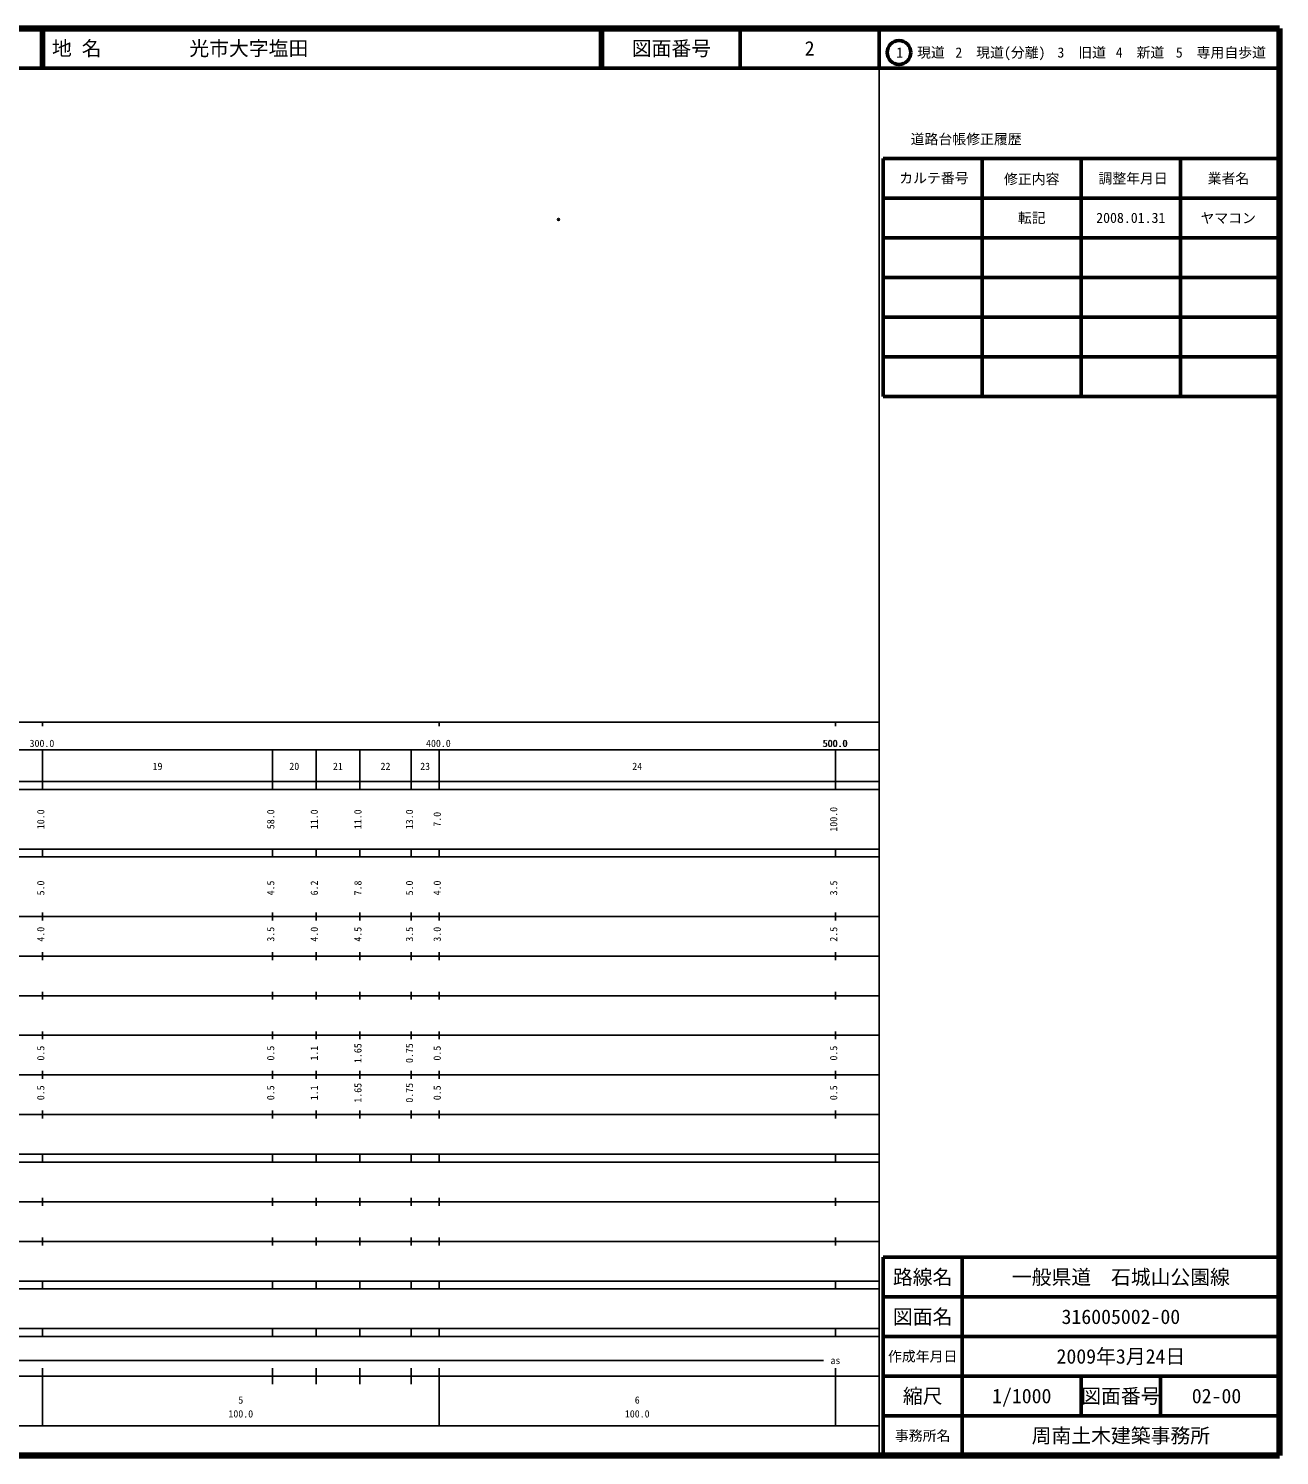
# Model space of a CAD drawing. Units: millimetres on the paper. Extents: x 40 to 680, y 20 to 380.
# Drawn here: x 364.5 to 680, y 20 to 380 of the extents above; entities that cross this region are included whole.
import ezdxf
from ezdxf.enums import TextEntityAlignment as Align

# ---------------------------------------------------------------- set-up
doc = ezdxf.new("R2010")
doc.units = ezdxf.units.MM
doc.header["$PDMODE"] = 32
doc.header["$PDSIZE"] = 0.5
doc.layers.add('M-OTRS', color=6, linetype='Continuous')
doc.layers.add('M-TTL-TXT', color=7, linetype='Continuous')
for name, color, linetype, lineweight in [('M-TTL', 2, 'Continuous', 140), ('M-TTL-BAND', 7, 'Continuous', 25), ('M-TTL-FRAM', 2, 'Continuous', 50), ('M-TTL-LINE', 7, 'Continuous', 50)]:
    doc.layers.add(name, color=color, linetype=linetype, lineweight=lineweight)
doc.styles.add('ＭＳ ゴシック', font='')
doc.styles.get('ＭＳ ゴシック').set_extended_font_data('MS Gothic')

msp = doc.modelspace()

# ---------------------------------------------------------------- linework, layer by layer
at = {"layer": 'M-OTRS'}
msp.add_point((498.139, 331.833), dxfattribs=at)
at = {"layer": 'M-TTL'}
for p, q in [((680, 380), (40, 380)), ((680, 20), (680, 380)), ((40, 20), (680, 20))]:
    msp.add_line(p, q, dxfattribs=at)
at = {"layer": 'M-TTL-BAND'}
for p, q in [((579, 20), (579, 370)), ((40, 205), (579, 205)), ((368, 205), (368, 204)), ((468, 205), (468, 204)), ((568, 205), (568, 204)), ((68, 198), (579, 198)), ((368, 188), (368, 198)), ((426, 188), (426, 198)), ((437, 188), (437, 198)), ((448, 188), (448, 198)), ((461, 188), (461, 198)), ((468, 188), (468, 198)), ((568, 188), (568, 198)), ((40, 190), (579, 190)), ((40, 188), (579, 188)), ((40, 173), (579, 173)), ((368, 171), (368, 173)), ((426, 171), (426, 173)), ((437, 171), (437, 173)), ((448, 171), (448, 173)), ((461, 171), (461, 173)), ((468, 171), (468, 173)), ((568, 171), (568, 173)), ((40, 171), (579, 171)), ((40, 156), (579, 156)), ((368, 155), (368, 157)), ((426, 155), (426, 157)), ((437, 155), (437, 157)), ((448, 155), (448, 157)), ((461, 155), (461, 157)), ((468, 155), (468, 157)), ((568, 155), (568, 157)), ((46, 146), (579, 146)), ((368, 145), (368, 147)), ((426, 145), (426, 147)), ((437, 145), (437, 147)), ((448, 145), (448, 147)), ((461, 145), (461, 147)), ((468, 145), (468, 147)), ((568, 145), (568, 147)), ((368, 135), (368, 137)), ((426, 135), (426, 137)), ((437, 135), (437, 137)), ((448, 135), (448, 137)), ((461, 135), (461, 137)), ((468, 135), (468, 137)), ((568, 135), (568, 137)), ((52, 136), (579, 136)), ((46, 126), (579, 126)), ((368, 125), (368, 127)), ((426, 125), (426, 127)), ((437, 125), (437, 127)), ((448, 125), (448, 127)), ((461, 125), (461, 127)), ((468, 125), (468, 127)), ((568, 125), (568, 127)), ((52, 116), (579, 116)), ((368, 115), (368, 117)), ((426, 115), (426, 117)), ((437, 115), (437, 117)), ((448, 115), (448, 117)), ((461, 115), (461, 117)), ((468, 115), (468, 117)), ((568, 115), (568, 117)), ((46, 106), (579, 106)), ((368, 105), (368, 107)), ((426, 105), (426, 107)), ((437, 105), (437, 107)), ((448, 105), (448, 107)), ((461, 105), (461, 107)), ((468, 105), (468, 107)), ((568, 105), (568, 107)), ((40, 96), (579, 96)), ((40, 94), (579, 94)), ((368, 94), (368, 96)), ((426, 94), (426, 96)), ((437, 94), (437, 96)), ((448, 94), (448, 96)), ((461, 94), (461, 96)), ((468, 94), (468, 96)), ((568, 94), (568, 96)), ((49, 84), (579, 84)), ((368, 83), (368, 85)), ((426, 83), (426, 85)), ((437, 83), (437, 85)), ((448, 83), (448, 85)), ((461, 83), (461, 85)), ((468, 83), (468, 85)), ((568, 83), (568, 85)), ((40, 74), (579, 74)), ((368, 73), (368, 75)), ((426, 73), (426, 75)), ((437, 73), (437, 75)), ((448, 73), (448, 75)), ((461, 73), (461, 75)), ((468, 73), (468, 75)), ((568, 73), (568, 75)), ((40, 64), (579, 64)), ((40, 62), (579, 62)), ((368, 62), (368, 64)), ((426, 62), (426, 64)), ((437, 62), (437, 64)), ((448, 62), (448, 64)), ((461, 62), (461, 64)), ((468, 62), (468, 64)), ((568, 62), (568, 64)), ((40, 52), (579, 52)), ((368, 50), (368, 52)), ((426, 50), (426, 52)), ((437, 50), (437, 52)), ((448, 50), (448, 52)), ((461, 50), (461, 52)), ((468, 50), (468, 52)), ((568, 50), (568, 52)), ((40, 50), (579, 50)), ((71, 44), (565, 44)), ((40, 40), (579, 40)), ((368, 27.5), (368, 42)), ((426, 38), (426, 42)), ((437, 38), (437, 42)), ((448, 38), (448, 42)), ((461, 38), (461, 42)), ((468, 27.5), (468, 42)), ((568, 27.5), (568, 42)), ((68, 27.5), (579, 27.5))]:
    msp.add_line(p, q, dxfattribs=at)
at = {"layer": 'M-TTL-FRAM'}
for p, q in [((580, 347.197), (580, 287.197)), ((580, 347.197), (680, 347.197)), ((580, 287.197), (680, 287.197)), ((680, 70), (580, 70)), ((580, 70), (580, 20))]:
    msp.add_line(p, q, dxfattribs=at)
at = {"layer": 'M-TTL-LINE'}
for p, q in [((367.75, 380), (367.75, 370)), ((368.25, 380), (368.25, 370)), ((508.747, 380), (508.747, 370)), ((509.247, 380), (509.247, 370)), ((543.997, 380), (543.997, 370)), ((579, 380), (579, 370)), ((40, 370), (680, 370)), ((605, 347.197), (605, 287.197)), ((630, 347.197), (630, 287.197)), ((655, 347.197), (655, 287.197)), ((580, 337.197), (680, 337.197)), ((580, 327.197), (680, 327.197)), ((580, 317.197), (680, 317.197)), ((580, 307.197), (680, 307.197)), ((580, 297.197), (680, 297.197)), ((600, 70), (600, 20)), ((680, 60), (580, 60)), ((680, 50), (580, 50)), ((680, 40), (580, 40)), ((630, 40), (630, 30)), ((650, 40), (650, 30)), ((680, 30), (580, 30))]:
    msp.add_line(p, q, dxfattribs=at)
msp.add_circle((584.031, 373.958), 3, dxfattribs=at)

# ---------------------------------------------------------------- texts
at = {"layer": 'M-TTL-BAND', "style": 'ＭＳ ゴシック'}
for s, p in [('300.0', (367.844, 198.195)), ('400.0', (467.844, 198.195)), ('500.0', (567.844, 198.195)), ('500.0', (568, 198.195)), ('19', (397, 192.405)), ('20', (431.5, 192.405)), ('21', (442.5, 192.405)), ('22', (454.5, 192.405)), ('23', (464.5, 192.405)), ('24', (518, 192.405)), ('as', (568, 42.5)), ('5', (418, 32.523)), ('6', (518, 32.523)), ('100.0', (418, 29.033)), ('100.0', (518, 29.033))]:
    msp.add_text(s, height=1.833, dxfattribs=at).set_placement(p, align=Align.BOTTOM_CENTER)
for s, p in [('10.0', (369, 180.5)), ('58.0', (427, 180.5)), ('11.0', (438, 180.5)), ('11.0', (449, 180.5)), ('13.0', (462, 180.5)), ('7.0', (469, 180.5)), ('100.0', (569, 180.5)), ('5.0', (369, 163.174)), ('4.5', (427, 163.174)), ('6.2', (438, 163.174)), ('7.8', (449, 163.174)), ('5.0', (462, 163.174)), ('4.0', (469, 163.174)), ('3.5', (569, 163.174)), ('4.0', (369, 151.5)), ('3.5', (427, 151.5)), ('4.0', (438, 151.5)), ('4.5', (449, 151.5)), ('3.5', (462, 151.5)), ('3.0', (469, 151.5)), ('2.5', (569, 151.5)), ('0.5', (369, 121.5)), ('0.5', (427, 121.5)), ('1.1', (438, 121.5)), ('1.65', (449, 121.5)), ('0.75', (462, 121.5)), ('0.5', (469, 121.5)), ('0.5', (569, 121.5)), ('0.5', (369, 111.5)), ('0.5', (427, 111.5)), ('1.1', (438, 111.5)), ('1.65', (449, 111.5)), ('0.75', (462, 111.5)), ('0.5', (469, 111.5)), ('0.5', (569, 111.5))]:
    msp.add_text(s, height=1.833, rotation=90, dxfattribs=at).set_placement(p, align=Align.BOTTOM_CENTER)
at = {"layer": 'M-TTL-TXT', "style": 'ＭＳ ゴシック'}
for s, p in [('地 名', (370.38, 375)), ('光市大字塩田', (405.024, 375))]:
    msp.add_text(s, height=3.666, dxfattribs=at).set_placement(p, align=Align.MIDDLE_LEFT)
for s, height, p in [('図面番号', 3.666, (526.622, 375)), ('2', 3.666, (561.497, 375)), ('1\u3000現道', 2.566, (589.448, 373.958)), ('2\u3000現道(分離)', 2.566, (609.619, 373.958)), ('3\u3000旧道', 2.566, (630.121, 373.958)), ('4\u3000新道', 2.566, (644.824, 373.958)), ('5\u3000専用自歩道', 2.566, (665.228, 373.958)), ('道路台帳修正履歴', 2.566, (600.968, 352.113)), ('カルテ番号', 2.566, (592.839, 342.277)), ('修正内容', 2.566, (617.509, 342.023)), ('調整年月日', 2.566, (643.089, 342.197)), ('業者名', 2.566, (667.134, 342.197)), ('転記', 2.566, (617.5, 332.245)), ('2008.01.31', 2.566, (642.5, 332.245)), ('ヤマコン', 2.566, (667.077, 332.189)), ('路線名', 3.666, (590, 65)), ('路線名', 3.666, (590, 65)), ('一般県道\u3000石城山公園線', 3.666, (640, 65)), ('図面名', 3.666, (590, 55)), ('図面名', 3.666, (590, 55)), ('316005002-00', 3.666, (640, 55)), ('2009年3月24日', 3.666, (640, 45)), ('作成年月日', 2.566, (590, 45)), ('作成年月日', 2.566, (590, 45)), ('縮尺', 3.666, (590, 35)), ('縮尺', 3.666, (590, 35)), ('1/1000', 3.666, (615, 35)), ('図面番号', 3.666, (640, 35)), ('図面番号', 3.666, (640, 35)), ('02-00', 3.666, (664.125, 35)), ('事務所名', 2.566, (590, 25)), ('事務所名', 2.566, (590, 25)), ('周南土木建築事務所', 3.666, (640, 25))]:
    msp.add_text(s, height=height, dxfattribs=at).set_placement(p, align=Align.MIDDLE_CENTER)

doc.saveas('drawing.dxf')
